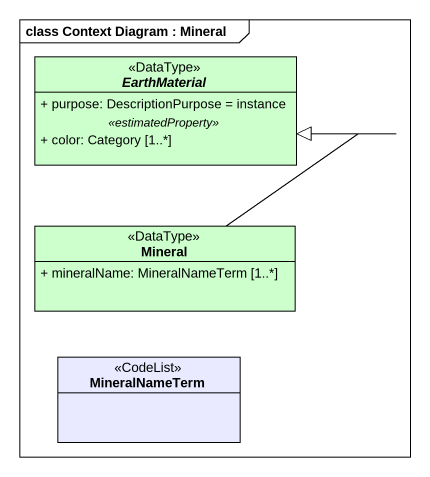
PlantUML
@startuml
mainframe class Context Diagram : Mineral
hide circle
hide empty members
skinparam classAttributeIconSize 0
abstract class EarthMaterial <<DataType>> #CCFFCC {
  + purpose: DescriptionPurpose = instance
  .. <<estimatedProperty>> ..
  + color: Category [1..*]
}
class Mineral <<DataType>> #CCFFCC {
  + mineralName: MineralNameTerm [1..*]
}
class MineralNameTerm <<CodeList>> #E9E9FF
Mineral -up-|> EarthMaterial
@enduml
